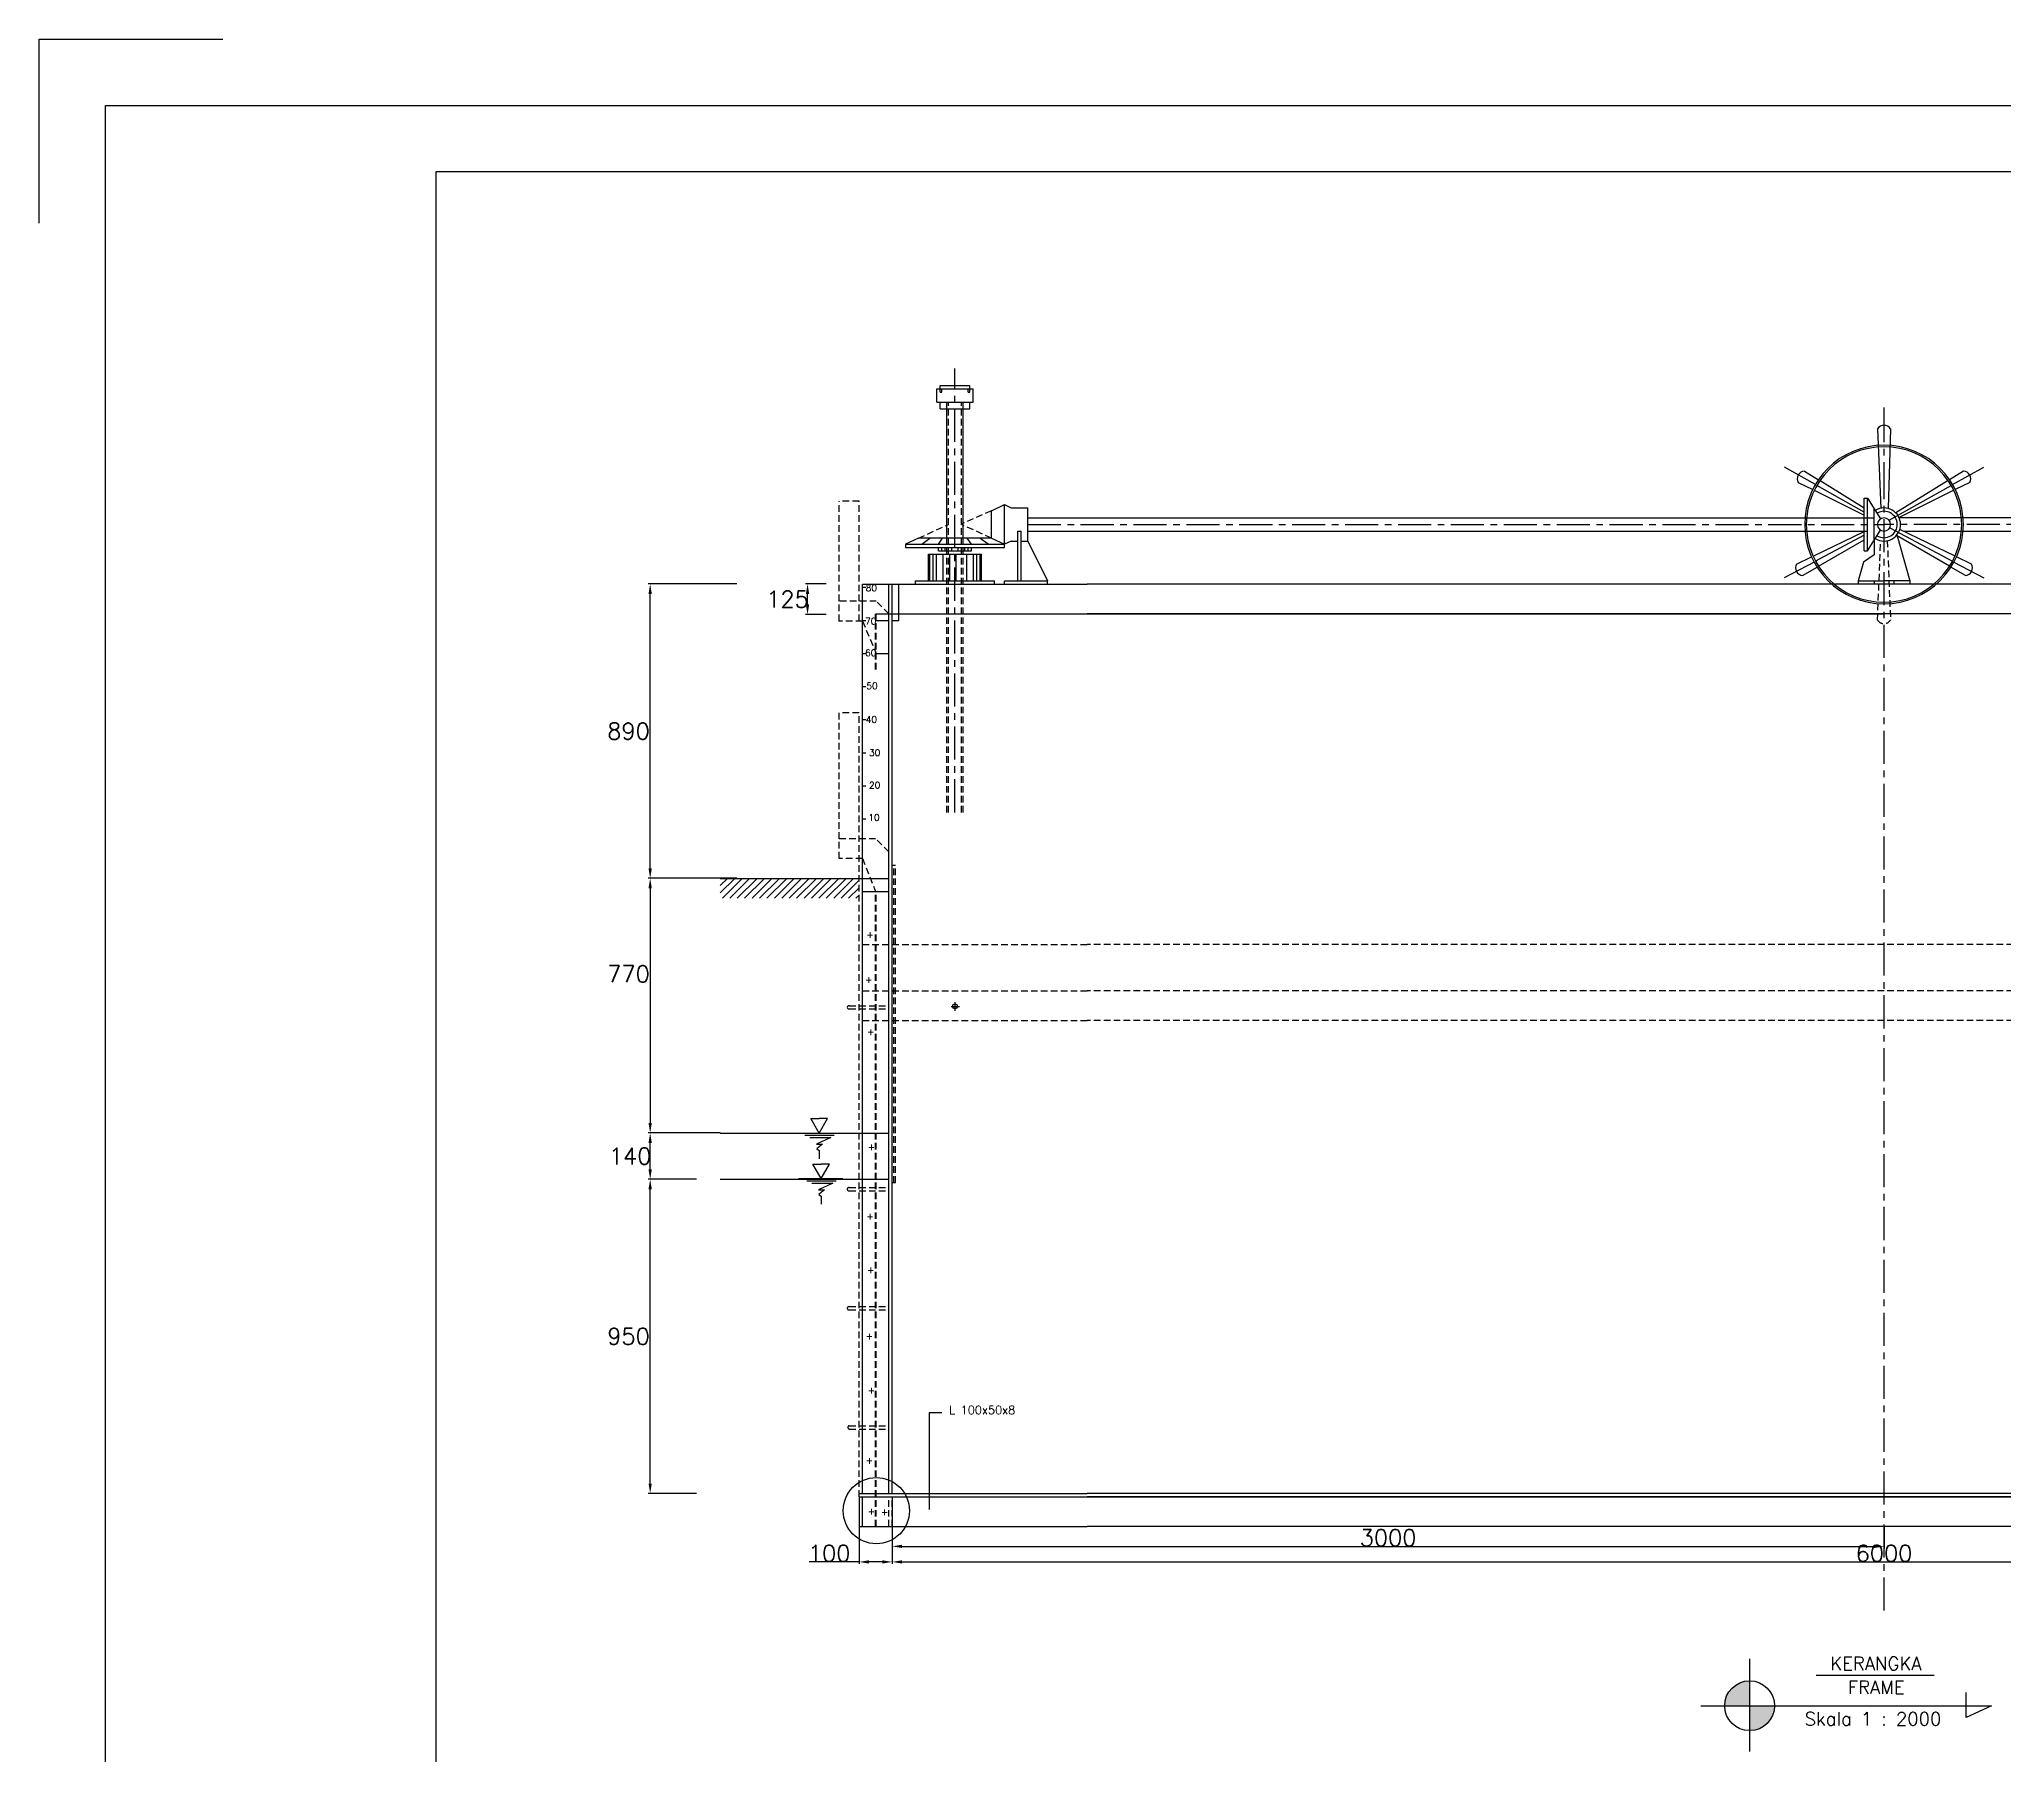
# Model space of a CAD drawing. Header units: metres. Extents: x 444 to 3227, y -3167 to -392.
# Drawn here: x 444.4 to 741.7, y -2073 to -1813.5 of the extents above; entities that cross this region are included whole.
import ezdxf
from ezdxf.enums import TextEntityAlignment as Align

# ---------------------------------------------------------------- set-up
doc = ezdxf.new("R2010")
doc.units = ezdxf.units.M
doc.linetypes.add('CENTERX2', pattern=[4, 2.5, -0.5, 0.5, -0.5])
doc.linetypes.add('DASHEDX2', pattern=[1.5, 1, -0.5])
doc.layers.get('DEFPOINTS').update_dxf_attribs({"linetype": 'CONTINUOUS'})
for name, color, linetype in [('BANGUNAN', 7, 'CONTINUOUS'), ('DIMENSI', 7, 'CONTINUOUS'), ('KOP', 7, 'CONTINUOUS'), ('TEX', 7, 'CONTINUOUS')]:
    doc.layers.add(name, color=color, linetype=linetype)
doc.styles.get("Standard").update_dxf_attribs({"font": 'Simplex.shx', "height": 2.5})
doc.dimstyles.new('Skala 200', dxfattribs={"dimtxt": 0.2, "dimasz": 1.5, "dimexe": 0.3, "dimexo": 0.1, "dimgap": 0.05, "dimtad": 3, "dimtih": 1, "dimtoh": 1, "dimdec": 0, "dimlfac": 2, "dimzin": 0, "dimdsep": 46, "dimtxsty": 'Standard', "dimcen": -0.2, "dimclrd": 8, "dimclre": 8, "dimclrt": 10, "dimadec": 0, "dimazin": 0, "dimtfac": 1, "dimtdec": 0, "dimtofl": 0, "dimtmove": 0, "dimatfit": 3, "dimfxl": 1, "dimtolj": 1, "dimtzin": 0, "dimarcsym": 0})

# ---------------------------------------------------------------- blocks, each defined once
blk = doc.blocks.new('*D121')
at = {"layer": 'DEFPOINTS', "color": 0}
for p in [(573.43, -2038.36), (723.43, -2038.36), (723.43, -2041.36)]:
    blk.add_point(p, dxfattribs=at)
at = {"layer": 'DIMENSI', "color": 8, "lineweight": -2}
for p, q in [((573.43, -2038.46), (573.43, -2041.66)), ((723.43, -2038.46), (723.43, -2041.66)), ((574.93, -2041.36), (721.93, -2041.36))]:
    blk.add_line(p, q, dxfattribs=at)
at = {"layer": 'DIMENSI', "color": 8}
for points in [[(574.93, -2041.11), (574.93, -2041.61), (573.43, -2041.36)], [(721.93, -2041.11), (721.93, -2041.61), (723.43, -2041.36)]]:
    blk.add_solid(points, dxfattribs=at)
at = {"layer": 'DIMENSI', "color": 10, "insert": (648.43, -2040.06), "char_height": 2.5, "attachment_point": 5}
blk.add_mtext('\\A1;3000', dxfattribs=at)
blk = doc.blocks.new('*D122')
at = {"layer": 'DEFPOINTS', "color": 0}
for p in [(573.43, -2038.36), (873.43, -2038.36), (873.43, -2043.71)]:
    blk.add_point(p, dxfattribs=at)
at = {"layer": 'DIMENSI', "color": 8, "lineweight": -2}
for p, q in [((573.43, -2038.46), (573.43, -2044.01)), ((873.43, -2038.46), (873.43, -2044.01)), ((574.93, -2043.71), (871.93, -2043.71))]:
    blk.add_line(p, q, dxfattribs=at)
at = {"layer": 'DIMENSI', "color": 8}
for points in [[(574.93, -2043.46), (574.93, -2043.96), (573.43, -2043.71)], [(871.93, -2043.46), (871.93, -2043.96), (873.43, -2043.71)]]:
    blk.add_solid(points, dxfattribs=at)
at = {"layer": 'DIMENSI', "color": 10, "insert": (723.43, -2042.41), "char_height": 2.5, "attachment_point": 5}
blk.add_mtext('\\A1;6000', dxfattribs=at)
blk = doc.blocks.new('*D123')
at = {"layer": 'DEFPOINTS', "color": 0}
for p in [(536.83, -1985.86), (543.93, -1985.86), (543.93, -2033.36)]:
    blk.add_point(p, dxfattribs=at)
at = {"layer": 'DIMENSI', "color": 8, "lineweight": -2}
for p, q in [((543.83, -1985.86), (536.53, -1985.86)), ((536.83, -2031.86), (536.83, -1987.36)), ((543.83, -2033.36), (536.53, -2033.36))]:
    blk.add_line(p, q, dxfattribs=at)
at = {"layer": 'DIMENSI', "color": 8}
for points in [[(536.58, -1987.36), (537.08, -1987.36), (536.83, -1985.86)], [(536.58, -2031.86), (537.08, -2031.86), (536.83, -2033.36)]]:
    blk.add_solid(points, dxfattribs=at)
at = {"layer": 'DIMENSI', "color": 10, "insert": (533.56, -2009.61), "char_height": 2.5, "attachment_point": 5}
blk.add_mtext('\\A1;950', dxfattribs=at)
blk = doc.blocks.new('*D124')
at = {"layer": 'DEFPOINTS', "color": 0}
for p in [(568.43, -2033.86), (573.43, -2033.86), (573.43, -2043.71)]:
    blk.add_point(p, dxfattribs=at)
at = {"layer": 'DIMENSI', "color": 8, "lineweight": -2}
for p, q in [((568.43, -2033.96), (568.43, -2044.01)), ((573.43, -2033.96), (573.43, -2044.01)), ((568.43, -2043.71), (560.88, -2043.71)), ((571.93, -2043.71), (569.93, -2043.71))]:
    blk.add_line(p, q, dxfattribs=at)
at = {"layer": 'DIMENSI', "color": 8}
for points in [[(569.93, -2043.46), (569.93, -2043.96), (568.43, -2043.71)], [(571.93, -2043.46), (571.93, -2043.96), (573.43, -2043.71)]]:
    blk.add_solid(points, dxfattribs=at)
at = {"layer": 'DIMENSI', "color": 10, "insert": (563.9, -2042.41), "char_height": 2.5, "attachment_point": 5}
blk.add_mtext('\\A1;100', dxfattribs=at)
blk = doc.blocks.new('*D125')
at = {"layer": 'DEFPOINTS', "color": 0}
for p in [(536.83, -1895.86), (550.03, -1895.86), (550.03, -1940.36)]:
    blk.add_point(p, dxfattribs=at)
at = {"layer": 'DIMENSI', "color": 8, "lineweight": -2}
for p, q in [((549.93, -1895.86), (536.53, -1895.86)), ((536.83, -1938.86), (536.83, -1897.36)), ((549.93, -1940.36), (536.53, -1940.36))]:
    blk.add_line(p, q, dxfattribs=at)
at = {"layer": 'DIMENSI', "color": 8}
for points in [[(536.58, -1897.36), (537.08, -1897.36), (536.83, -1895.86)], [(536.58, -1938.86), (537.08, -1938.86), (536.83, -1940.36)]]:
    blk.add_solid(points, dxfattribs=at)
at = {"layer": 'DIMENSI', "color": 10, "insert": (533.56, -1918.11), "char_height": 2.5, "attachment_point": 5}
blk.add_mtext('\\A1;890', dxfattribs=at)
blk = doc.blocks.new('*D126')
at = {"layer": 'DEFPOINTS', "color": 0}
for p in [(547.53, -1940.36), (536.83, -1978.86), (547.53, -1978.86)]:
    blk.add_point(p, dxfattribs=at)
at = {"layer": 'DIMENSI', "color": 8, "lineweight": -2}
for p, q in [((547.43, -1940.36), (536.53, -1940.36)), ((536.83, -1941.86), (536.83, -1977.36)), ((547.43, -1978.86), (536.53, -1978.86))]:
    blk.add_line(p, q, dxfattribs=at)
at = {"layer": 'DIMENSI', "color": 8}
for points in [[(536.58, -1941.86), (537.08, -1941.86), (536.83, -1940.36)], [(536.58, -1977.36), (537.08, -1977.36), (536.83, -1978.86)]]:
    blk.add_solid(points, dxfattribs=at)
at = {"layer": 'DIMENSI', "color": 10, "insert": (533.56, -1954.81), "char_height": 2.5, "attachment_point": 5}
blk.add_mtext('\\A1;770', dxfattribs=at)
blk = doc.blocks.new('*D127')
at = {"layer": 'DEFPOINTS', "color": 0}
for p in [(536.83, -1978.86), (538.03, -1978.86), (538.03, -1985.86)]:
    blk.add_point(p, dxfattribs=at)
at = {"layer": 'DIMENSI', "color": 8, "lineweight": -2}
for p, q in [((537.93, -1978.86), (536.53, -1978.86)), ((536.83, -1984.36), (536.83, -1980.36)), ((537.93, -1985.86), (536.53, -1985.86))]:
    blk.add_line(p, q, dxfattribs=at)
at = {"layer": 'DIMENSI', "color": 8}
for points in [[(536.58, -1980.36), (537.08, -1980.36), (536.83, -1978.86)], [(536.58, -1984.36), (537.08, -1984.36), (536.83, -1985.86)]]:
    blk.add_solid(points, dxfattribs=at)
at = {"layer": 'DIMENSI', "color": 10, "insert": (533.8, -1982.36), "char_height": 2.5, "attachment_point": 5}
blk.add_mtext('\\A1;140', dxfattribs=at)
blk = doc.blocks.new('*D128')
at = {"layer": 'DEFPOINTS', "color": 0}
for p in [(560.63, -1895.86), (563.53, -1895.86), (563.53, -1900.46)]:
    blk.add_point(p, dxfattribs=at)
at = {"layer": 'DIMENSI', "color": 8, "lineweight": -2}
for p, q in [((563.43, -1895.86), (560.33, -1895.86)), ((560.63, -1898.96), (560.63, -1897.36)), ((563.43, -1900.46), (560.33, -1900.46))]:
    blk.add_line(p, q, dxfattribs=at)
at = {"layer": 'DIMENSI', "color": 8}
for points in [[(560.38, -1897.36), (560.88, -1897.36), (560.63, -1895.86)], [(560.38, -1898.96), (560.88, -1898.96), (560.63, -1900.46)]]:
    blk.add_solid(points, dxfattribs=at)
at = {"layer": 'DIMENSI', "color": 10, "insert": (557.6, -1898.16), "char_height": 2.5, "attachment_point": 5}
blk.add_mtext('\\A1;125', dxfattribs=at)

msp = doc.modelspace()

# ---------------------------------------------------------------- hatches: boundary and pattern name
at = {"layer": 'BANGUNAN'}
h = msp.add_hatch(dxfattribs=at)
h.set_pattern_fill('ANSI31', color=1, scale=0.25, style=0)
h.set_pattern_definition([(45, (48.0776, -2068.1139), (-0.561266, 0.561266), [])])
h.paths.add_polyline_path([(568.42763, -1940.36393), (547.42763, -1940.36393), (547.42763, -1943.36393), (568.42763, -1943.36393)])
at = {"layer": 'DIMENSI'}
h = msp.add_hatch(color=2, dxfattribs=at)
h.paths.add_polyline_path([(703.10596, -2065.44615), (703.10596, -2061.67399, 0.414213562), (699.3338, -2065.44615)])
h.paths.add_polyline_path([(706.87812, -2065.44615), (703.10596, -2065.44615), (703.10596, -2069.21832, 0.414213562)])

# ---------------------------------------------------------------- linework, layer by layer
at = {"layer": 'BANGUNAN', "color": 1, "linetype": 'CENTERX2', "ltscale": 2}
for p, q in [((582.92763, -1930.39166), (582.92763, -1863.26663)), ((723.42763, -1882.4425), (723.42763, -1871.86393)), ((723.42763, -2051.04878), (723.42763, -1882.4425)), ((593.92763, -1886.86393), (723.42763, -1886.86393)), ((852.92763, -1886.86393), (723.42763, -1886.86393))]:
    msp.add_line(p, q, dxfattribs=at)
at = {"layer": 'BANGUNAN', "color": 2}
for p, q in [((580.17763, -1868.36393), (580.17763, -1866.36393)), ((580.17763, -1866.36393), (585.67763, -1866.36393)), ((580.67763, -1866.86393), (580.67763, -1865.86393)), ((580.67763, -1866.86393), (580.67763, -1865.86393)), ((580.67763, -1865.86393), (585.17763, -1865.86393)), ((580.92763, -1866.86393), (580.92763, -1866.36393)), ((584.92763, -1866.86393), (584.92763, -1866.36393)), ((585.17763, -1866.86393), (585.17763, -1865.86393)), ((585.17763, -1866.86393), (585.17763, -1865.86393)), ((585.67763, -1868.36393), (585.67763, -1866.36393)), ((580.17763, -1868.36393), (585.67763, -1868.36393)), ((580.67763, -1866.86393), (580.92763, -1866.86393)), ((580.67763, -1869.36393), (580.67763, -1868.36393)), ((580.67763, -1869.36393), (585.17763, -1869.36393)), ((581.67763, -1888.94085), (581.67763, -1868.36393)), ((584.17763, -1888.94085), (584.17763, -1868.36393)), ((584.92763, -1866.86393), (585.17763, -1866.86393)), ((585.17763, -1869.36393), (585.17763, -1868.36393)), ((723.42763, -1871.86393), (723.42763, -1869.16393)), ((722.44759, -1872.39708), (722.92763, -1884.41444)), ((724.41184, -1872.39737), (724.03161, -1884.43798)), ((713.04848, -1880.84119), (708.35747, -1878.20475)), ((733.80677, -1880.84119), (738.49779, -1878.20475)), ((710.44994, -1880.49822), (712.64928, -1881.58877)), ((711.40772, -1878.79484), (713.519, -1880.09494)), ((720.42763, -1884.98841), (713.26644, -1880.96369)), ((713.75047, -1880.23748), (720.42763, -1884.34919)), ((724.20649, -1886.23673), (733.58881, -1880.96369)), ((733.12313, -1880.22618), (725.2027, -1885.10349)), ((735.44753, -1878.79484), (733.33625, -1880.09494)), ((736.40532, -1880.49822), (734.20597, -1881.58877)), ((588.42763, -1884.787), (590.42763, -1883.86393)), ((590.42763, -1890.36393), (590.42763, -1883.86393)), ((590.42763, -1883.86393), (591.42763, -1884.36393)), ((591.42763, -1884.36393), (593.92763, -1884.36393)), ((593.92763, -1889.36393), (593.92763, -1884.36393)), ((712.87615, -1881.70126), (720.42763, -1885.44564)), ((720.42763, -1890.86393), (720.42763, -1882.86393)), ((720.42763, -1882.86393), (720.92763, -1882.86393)), ((720.92763, -1882.86393), (722.89763, -1886.01593)), ((720.92763, -1890.86393), (720.92763, -1882.86393)), ((733.98199, -1881.69983), (725.69428, -1885.80927)), ((588.42763, -1888.94085), (588.42763, -1884.787)), ((593.92763, -1885.86393), (721.92763, -1885.86393)), ((711.46937, -1885.86393), (720.42763, -1885.86393)), ((721.92763, -1889.26393), (721.92763, -1884.46393)), ((724.29544, -1887.36082), (733.77944, -1892.42293)), ((852.92763, -1885.86393), (725.71892, -1885.86393)), ((577.42763, -1888.94085), (575.42763, -1889.86393)), ((575.42763, -1889.86393), (590.42763, -1889.86393)), ((575.42763, -1889.86393), (575.42763, -1890.36393)), ((575.42763, -1890.36393), (590.42763, -1890.36393)), ((588.42763, -1888.94085), (577.42763, -1888.94085)), ((577.92763, -1889.86393), (579.14847, -1888.94085)), ((580.42763, -1889.86393), (581.04301, -1888.94085)), ((580.42763, -1890.86393), (580.42763, -1890.36393)), ((580.92763, -1890.86393), (580.92763, -1890.36393)), ((581.42763, -1890.86393), (581.42763, -1890.36393)), ((581.92763, -1890.86393), (581.92763, -1890.36393)), ((582.42763, -1890.86393), (582.42763, -1890.36393)), ((583.42763, -1890.86393), (583.42763, -1890.36393)), ((583.92763, -1890.86393), (583.92763, -1890.36393)), ((584.42763, -1890.86393), (584.42763, -1890.36393)), ((585.42763, -1889.86393), (584.78147, -1888.94085)), ((584.92763, -1890.86393), (584.92763, -1890.36393)), ((585.42763, -1890.86393), (585.42763, -1890.36393)), ((587.92763, -1889.86393), (586.69686, -1888.94085)), ((588.42763, -1888.94085), (590.42763, -1889.86393)), ((591.42763, -1889.36393), (590.42763, -1889.86393)), ((591.42763, -1889.36393), (592.42763, -1889.36393)), ((592.42763, -1895.36393), (592.42763, -1887.86393)), ((592.42763, -1887.86393), (592.92763, -1887.86393)), ((592.92763, -1895.36393), (592.92763, -1887.86393)), ((592.92763, -1889.36393), (593.92763, -1889.36393)), ((593.92763, -1887.86393), (720.92763, -1887.86393)), ((593.92763, -1889.36393), (596.92763, -1895.36393)), ((712.69293, -1891.64187), (720.42763, -1887.90216)), ((720.42763, -1888.49888), (713.07582, -1892.42293)), ((713.52424, -1893.18733), (720.42763, -1889.1868)), ((720.92763, -1890.86393), (722.89763, -1887.71192)), ((721.92763, -1889.26393), (721.92763, -1891.46393)), ((733.33101, -1893.18733), (725.29247, -1888.52897)), ((725.39112, -1888.58614), (727.32763, -1895.36393)), ((734.16233, -1891.64187), (725.81497, -1887.60594)), ((726.34856, -1887.86393), (852.92763, -1887.86393)), ((578.92763, -1895.36393), (578.92763, -1891.36393)), ((578.92763, -1891.36393), (586.92763, -1891.36393)), ((579.12763, -1895.36393), (579.12763, -1891.36393)), ((579.62763, -1895.36393), (579.62763, -1891.36393)), ((580.12763, -1895.36393), (580.12763, -1891.36393)), ((580.42763, -1890.86393), (585.42763, -1890.86393)), ((581.12763, -1895.36393), (581.12763, -1891.36393)), ((582.12763, -1895.36393), (582.12763, -1891.36393)), ((583.12763, -1895.36393), (583.12763, -1891.36393)), ((584.72763, -1895.36393), (584.72763, -1891.36393)), ((585.72763, -1895.36393), (585.72763, -1891.36393)), ((586.22763, -1895.36393), (586.22763, -1891.36393)), ((586.72763, -1895.36393), (586.72763, -1891.36393)), ((586.92763, -1895.36393), (586.92763, -1891.36393)), ((712.85527, -1892.54065), (708.3432, -1894.94898)), ((710.19607, -1892.8491), (712.46775, -1891.75075)), ((711.12035, -1894.58039), (713.30774, -1893.31279)), ((720.32763, -1892.56393), (719.52763, -1895.36393)), ((721.92763, -1891.46393), (720.32763, -1892.56393)), ((720.42763, -1890.86393), (720.92763, -1890.86393)), ((735.73491, -1894.58039), (733.54751, -1893.31279)), ((733.99999, -1892.54065), (738.51206, -1894.94898)), ((736.65918, -1892.8491), (734.38751, -1891.75075)), ((572.92763, -2033.36393), (572.92763, -1895.86393)), ((573.42763, -2033.36393), (573.42763, -1895.86393)), ((574.42763, -1901.36393), (574.42763, -1895.86393)), ((576.92763, -1895.36393), (588.92763, -1895.36393)), ((588.92763, -1895.86393), (588.92763, -1895.36393)), ((590.42763, -1895.86393), (590.42763, -1895.36393)), ((590.42763, -1895.36393), (596.92763, -1895.36393)), ((596.92763, -1895.86393), (596.92763, -1895.36393)), ((719.52763, -1895.36393), (723.42763, -1895.36393)), ((719.52763, -1895.36393), (719.52763, -1895.86393)), ((721.92763, -1895.36393), (721.92763, -1895.86393)), ((727.32763, -1895.36393), (723.42763, -1895.36393)), ((724.92763, -1895.36393), (724.92763, -1895.86393)), ((727.32763, -1895.36393), (727.32763, -1895.86393)), ((568.92763, -1896.36393), (569.42763, -1896.36393)), ((568.92763, -1901.36393), (569.42763, -1901.36393)), ((570.92763, -1901.36393), (572.92763, -1901.36393)), ((571.02763, -1900.36393), (573.42763, -1900.36393)), ((573.42763, -1901.36393), (574.42763, -1901.36393)), ((574.42763, -1900.36393), (602.92763, -1900.36393)), ((872.42763, -1900.36393), (602.92763, -1900.36393)), ((568.92763, -1906.36393), (569.42763, -1906.36393)), ((570.92763, -1906.36393), (572.92763, -1906.36393)), ((568.92763, -1911.36393), (569.42763, -1911.36393)), ((568.92763, -1916.36393), (569.42763, -1916.36393)), ((568.92763, -1921.36393), (569.42763, -1921.36393)), ((568.92763, -1926.36393), (569.42763, -1926.36393)), ((568.92763, -1931.36393), (569.42763, -1931.36393)), ((547.42763, -1940.36393), (572.92763, -1940.36393)), ((568.92763, -1942.36393), (572.92763, -1942.36393)), ((547.42763, -1978.86393), (572.92763, -1978.86393)), ((547.42763, -1985.86393), (572.92763, -1985.86393)), ((568.42763, -2033.36393), (602.92763, -2033.36393)), ((568.42763, -2033.86393), (602.92763, -2033.86393)), ((878.42763, -2033.36393), (602.92763, -2033.36393)), ((878.42763, -2033.86393), (602.92763, -2033.86393))]:
    msp.add_line(p, q, dxfattribs=at)
at = {"layer": 'BANGUNAN', "color": 2, "linetype": 'DASHEDX2'}
for p, q in [((581.92763, -1930.40788), (581.92763, -1868.36393)), ((583.92763, -1930.40788), (583.92763, -1868.36393)), ((565.42763, -1901.46393), (565.42763, -1883.36393)), ((568.42763, -1883.36393), (565.42763, -1883.36393)), ((568.42763, -1901.46393), (568.42763, -1883.36393)), ((577.42763, -1888.94085), (581.92763, -1886.86393)), ((588.42763, -1884.787), (583.92763, -1886.76393)), ((588.42763, -1888.94085), (583.92763, -1886.86393)), ((588.42763, -1888.94085), (583.92763, -1886.86393)), ((581.67763, -1930.40788), (581.67763, -1888.94085)), ((584.17763, -1930.40788), (584.17763, -1888.94085)), ((722.44759, -1901.33077), (722.92763, -1889.31342)), ((723.92763, -1889.31342), (724.40766, -1901.33077)), ((571.02763, -1898.46393), (565.32763, -1898.46393)), ((572.92763, -1900.36393), (571.02763, -1898.46393)), ((568.92763, -1901.46393), (565.32763, -1901.46393)), ((568.92763, -1901.46393), (571.02763, -1906.36393)), ((570.92763, -1908.76393), (570.92763, -1900.36393)), ((571.02763, -1908.76393), (571.02763, -1900.36393)), ((565.42763, -1937.36393), (565.42763, -1915.36393)), ((568.42763, -1915.36393), (565.42763, -1915.36393)), ((568.42763, -2033.86393), (568.42763, -1915.36393)), ((570.92763, -1934.36393), (565.42763, -1934.36393)), ((572.92763, -1936.36393), (570.92763, -1934.36393)), ((568.92763, -1937.36393), (565.42763, -1937.36393)), ((568.92763, -1937.36393), (570.92763, -1942.36393)), ((573.67763, -1986.36393), (573.67763, -1938.36393)), ((573.92763, -1986.36393), (573.92763, -1938.36393)), ((570.92763, -2038.36393), (570.92763, -1942.36393)), ((571.02763, -2038.36393), (571.02763, -1942.36393)), ((568.92763, -1950.36393), (602.92763, -1950.36393)), ((877.92763, -1950.36393), (602.92763, -1950.36393)), ((568.92763, -1957.36393), (602.92763, -1957.36393)), ((877.92763, -1957.36393), (602.92763, -1957.36393)), ((566.92763, -1959.61393), (572.92763, -1959.61393)), ((566.92763, -1960.11393), (572.92763, -1960.11393)), ((568.92763, -1961.86393), (602.92763, -1961.86393)), ((877.92763, -1961.86393), (602.92763, -1961.86393)), ((566.92763, -1987.11393), (572.92763, -1987.11393)), ((566.92763, -1987.61393), (572.92763, -1987.61393)), ((566.92763, -2005.11393), (572.92763, -2005.11393)), ((566.92763, -2005.61393), (572.92763, -2005.61393)), ((566.92763, -2023.11393), (572.92763, -2023.11393)), ((566.92763, -2023.61393), (572.92763, -2023.61393)), ((572.92763, -2038.36393), (572.92763, -2033.86393)), ((573.42763, -2038.36393), (573.42763, -2033.86393))]:
    msp.add_line(p, q, dxfattribs=at)
at = {"layer": 'BANGUNAN', "color": 3}
for p, q in [((568.92763, -1895.86393), (602.92763, -1895.86393)), ((568.92763, -2033.36393), (568.92763, -1895.86393)), ((875.82763, -1895.86393), (602.92763, -1895.86393)), ((568.92763, -2038.36393), (568.92763, -2033.86393)), ((568.42763, -2038.36393), (602.92763, -2038.36393)), ((877.92763, -2038.36393), (602.92763, -2038.36393))]:
    msp.add_line(p, q, dxfattribs=at)
at = {"layer": 'BANGUNAN'}
for p, q in [((573.42763, -1938.36393), (573.92763, -1938.36393)), ((573.42763, -1986.36393), (573.92763, -1986.36393))]:
    msp.add_line(p, q, dxfattribs=at)
at = {"layer": 'BANGUNAN', "color": 1}
for p, q in [((582.32763, -1959.71393), (583.62763, -1959.71393)), ((582.92763, -1959.06393), (582.92763, -1960.41393))]:
    msp.add_line(p, q, dxfattribs=at)
for centre, radius in [((582.92763, -1959.71393), 0.375), ((571.02763, -2035.96393), 5)]:
    msp.add_circle(centre, radius, dxfattribs=at)
at = {"layer": 'BANGUNAN', "color": 2}
for centre, radius, start, end in [((723.42962, -1873.03491), 1.17098, 32.9870416, 146.9964337), ((723.42763, -1886.86393), 12, 90, 270), ((723.42763, -1886.86393), 11.75, 90, 270), ((723.42763, -1886.86393), 12, 270, 90), ((723.42763, -1886.86393), 11.75, 270, 90), ((711.47726, -1879.95491), 1.16215, 93.4305627, 207.8725491), ((735.37799, -1879.95491), 1.16215, 332.1274509, 86.5694373), ((723.42763, -1886.86393), 2.5, 90, 122.0053832), ((723.42763, -1886.86393), 2.5, 331.2274482, 90), ((723.42763, -1886.86393), 2, 90, 122.0053832), ((723.42763, -1886.86393), 1, 90, 270), ((723.42763, -1886.86393), 2, 331.0570924, 90), ((723.42763, -1886.86393), 1, 270, 90), ((723.42763, -1886.86393), 2.5, 237.9946168, 270), ((723.42763, -1886.86393), 2, 237.9946168, 270), ((723.42763, -1886.86393), 2, 270, 331.0570924), ((723.42763, -1886.86393), 2.5, 270, 331.2274482), ((711.2195, -1893.4151), 1.16951, 151.0555789, 265.1366483), ((735.63576, -1893.4151), 1.16951, 274.8633517, 28.9444211)]:
    msp.add_arc(centre, radius, start, end, dxfattribs=at)
at = {"layer": 'BANGUNAN', "color": 2, "linetype": 'DASHEDX2'}
msp.add_arc((723.42763, -1900.69661), 1.16732, 212.9059896, 327.0940104, dxfattribs=at)
at = {"layer": 'BANGUNAN', "color": 2}
msp.add_ellipse((566.92763, -1959.86393), major_axis=(-0.3, 0), ratio=0.833333333, start_param=4.71238898, end_param=7.853981634, dxfattribs=at)
at = {"layer": 'BANGUNAN', "color": 2, "linetype": 'DASHEDX2'}
for centre, major_axis, ratio, start_param, end_param in [((566.92763, -1987.36393), (0.3, 0), 0.833333333, 1.570796327, 4.71238898), ((566.92763, -2005.36393), (0.3, 0), 0.833333333, 1.570796327, 4.71238898), ((566.92763, -2023.36393), (0, -0.25), 0.8, 3.141592654, 6.283185307)]:
    msp.add_ellipse(centre, major_axis=major_axis, ratio=ratio, start_param=start_param, end_param=end_param, dxfattribs=at)
at = {"layer": 'DIMENSI', "color": 2}
for p, q in [((576.92763, -1895.36393), (576.92763, -1895.86393)), ((573.42763, -1900.36393), (723.42763, -1900.36393)), ((574.42763, -1900.36393), (623.42763, -1900.36393)), ((558.97334, -1978.86393), (565.69228, -1978.86393)), ((560.22763, -1979.21393), (564.67763, -1979.21393)), ((561.12763, -1976.6817), (562.37763, -1976.6817)), ((562.37763, -1978.86393), (561.12763, -1976.6817)), ((563.62763, -1976.6817), (562.37763, -1976.6817)), ((562.37763, -1978.86393), (563.62763, -1976.6817)), ((560.97763, -1979.56393), (564.17763, -1979.56393)), ((564.17763, -1979.56393), (561.97763, -1980.56393)), ((561.97763, -1980.56393), (562.87763, -1980.56393)), ((562.37763, -1980.96393), (562.02763, -1981.26393)), ((562.02763, -1981.26393), (562.37763, -1981.51393)), ((562.87763, -1980.56393), (562.37763, -1980.96393)), ((562.37763, -1981.51393), (562.37763, -1982.74305)), ((562.37763, -1981.51393), (562.37763, -1982.71393)), ((562.67763, -1985.76393), (561.42763, -1983.59886)), ((561.42763, -1983.59886), (562.67763, -1983.59886)), ((563.92763, -1983.59886), (562.67763, -1983.59886)), ((562.67763, -1985.76393), (563.92763, -1983.59886)), ((559.27334, -1985.76393), (565.99228, -1985.76393)), ((560.52763, -1986.11393), (564.97763, -1986.11393)), ((561.27763, -1986.46393), (564.47763, -1986.46393)), ((564.47763, -1986.46393), (562.27763, -1987.46393)), ((562.27763, -1987.46393), (563.17763, -1987.46393)), ((562.67763, -1987.86393), (562.32763, -1988.16393)), ((562.32763, -1988.16393), (562.67763, -1988.41393)), ((563.17763, -1987.46393), (562.67763, -1987.86393)), ((562.67763, -1988.41393), (562.67763, -1989.64305)), ((562.67763, -1988.41393), (562.67763, -1989.61393)), ((579.02763, -2021.16393), (579.02763, -2035.76393)), ((580.92763, -2021.16393), (579.02763, -2021.16393)), ((573.42763, -2033.86393), (873.42763, -2033.86393)), ((703.10596, -2058.35457), (703.10596, -2072.36587)), ((695.73487, -2065.44615), (739.69351, -2065.44615)), ((735.87465, -2067.21433), (735.87465, -2063.44704)), ((739.69351, -2065.44615), (735.87465, -2067.21433))]:
    msp.add_line(p, q, dxfattribs=at)
msp.add_circle((703.10596, -2065.44615), 3.77216, dxfattribs=at)
at = {"layer": 'KOP', "color": 9}
msp.add_lwpolyline([(444.44967, -1841.29104), (444.44967, -1813.51517), (472.22554, -1813.51517)], dxfattribs=at)
msp.add_lwpolyline([(1295.44967, -1823.51517), (1295.44967, -2417.51517), (454.44967, -2417.51517), (454.44967, -1823.51517)], close=True, dxfattribs=at)
at = {"layer": 'KOP', "color": 130}
msp.add_lwpolyline([(504.44967, -2407.51517), (504.44967, -1833.51517), (1285.44967, -1833.51517), (1285.44967, -2407.51517)], close=True, dxfattribs=at)
at = {"layer": 'TEX', "color": 3}
msp.add_line((730.99821, -2060.86393), (713.14821, -2060.86393), dxfattribs=at)

# ---------------------------------------------------------------- texts
at = {"layer": 'BANGUNAN', "color": 2}
for s, p in [('80', (569.42763, -1896.96393)), ('70', (569.32763, -1901.96393)), ('60', (569.32763, -1906.76393)), ('50 ', (569.52763, -1911.76393)), ('40', (569.42763, -1916.86393)), ('30', (569.92763, -1921.86393)), ('20', (569.92763, -1926.76393)), ('10', (569.82763, -1931.66393))]:
    msp.add_text(s, height=1, dxfattribs=at).set_placement(p)
at = {"layer": 'BANGUNAN', "color": 1}
for p in [(569.52763, -1949.36393), (569.32763, -1956.16393), (569.62763, -1964.06393), (569.72763, -1981.46393), (569.52763, -1991.96393), (569.62763, -2000.06393), (569.42763, -2010.06393), (569.72763, -2018.26393), (569.42763, -2028.86393), (569.72763, -2036.56393), (571.72763, -2036.66393)]:
    msp.add_text('+', height=1, dxfattribs=at).set_placement(p)
at = {"layer": 'DIMENSI', "color": 2}
msp.add_text('L 100x50x8', height=1.25, dxfattribs=at).set_placement((582.02763, -2021.36393))
at = {"layer": 'TEX', "color": 3}
for s, p in [('KERANGKA', (722.19821, -2060.06393)), ('FRAME', (722.24821, -2063.66393)), ('Skala 1 : 2000', (721.76211, -2068.43628))]:
    msp.add_text(s, height=2, dxfattribs=at).set_placement(p, align=Align.CENTER)

# ---------------------------------------------------------------- dimensions: what is measured, and where the dimension line sits
at = {"layer": 'DIMENSI', "color": 2}
for p1, p2, distance, text, picture, middle in [((550.02763, -1940.36393), (550.02763, -1895.86393), 13.2, '890', '*D125', (533.56334, -1918.11393)), ((538.02763, -1985.86393), (538.02763, -1978.86393), 1.2, '140', '*D127', (533.80144, -1982.36393)), ((543.92763, -2033.36393), (543.92763, -1985.86393), 7.1, '950', '*D123', (533.56334, -2009.61393))]:
    dim = msp.add_aligned_dim(p1=p1, p2=p2, distance=distance, text=text, dimstyle='Skala 200', dxfattribs=at)
    dim.commit()
    dim.dimension.update_dxf_attribs({"geometry": picture, "text_midpoint": middle})
at = {"layer": 'DIMENSI'}
dim = msp.add_linear_dim(base=(560.62763, -1895.86393), p1=(563.52763, -1900.46393), p2=(563.52763, -1895.86393), angle=90, text='125', dimstyle='Skala 200', dxfattribs=at)
dim.commit()
dim.dimension.update_dxf_attribs({"geometry": '*D128', "text_midpoint": (560.62763, -1898.16393), "dimtype": 161})
at = {"layer": 'DIMENSI', "color": 2}
dim = msp.add_linear_dim(base=(536.82763, -1978.86393), p1=(547.52763, -1940.36393), p2=(547.52763, -1978.86393), angle=270, text='770', dimstyle='Skala 200', dxfattribs=at)
dim.commit()
dim.dimension.update_dxf_attribs({"geometry": '*D126', "text_midpoint": (536.82763, -1954.81393), "dimtype": 161})
dim = msp.add_linear_dim(base=(573.42763, -2043.71393), p1=(568.42763, -2033.86393), p2=(573.42763, -2033.86393), text='100', dimstyle='Skala 200', dxfattribs=at)
dim.commit()
dim.dimension.update_dxf_attribs({"geometry": '*D124', "text_midpoint": (563.90144, -2043.71393), "dimtype": 160})
for base, p2, text, picture, middle in [((723.42763, -2041.36393), (723.42763, -2038.36393), '3000', '*D121', (648.42763, -2040.06393)), ((873.42763, -2043.71393), (873.42763, -2038.36393), '6000', '*D122', (723.42763, -2042.41393))]:
    dim = msp.add_linear_dim(base=base, p1=(573.42763, -2038.36393), p2=p2, text=text, dimstyle='Skala 200', dxfattribs=at)
    dim.commit()
    dim.dimension.update_dxf_attribs({"geometry": picture, "text_midpoint": middle})

doc.saveas('drawing.dxf')
